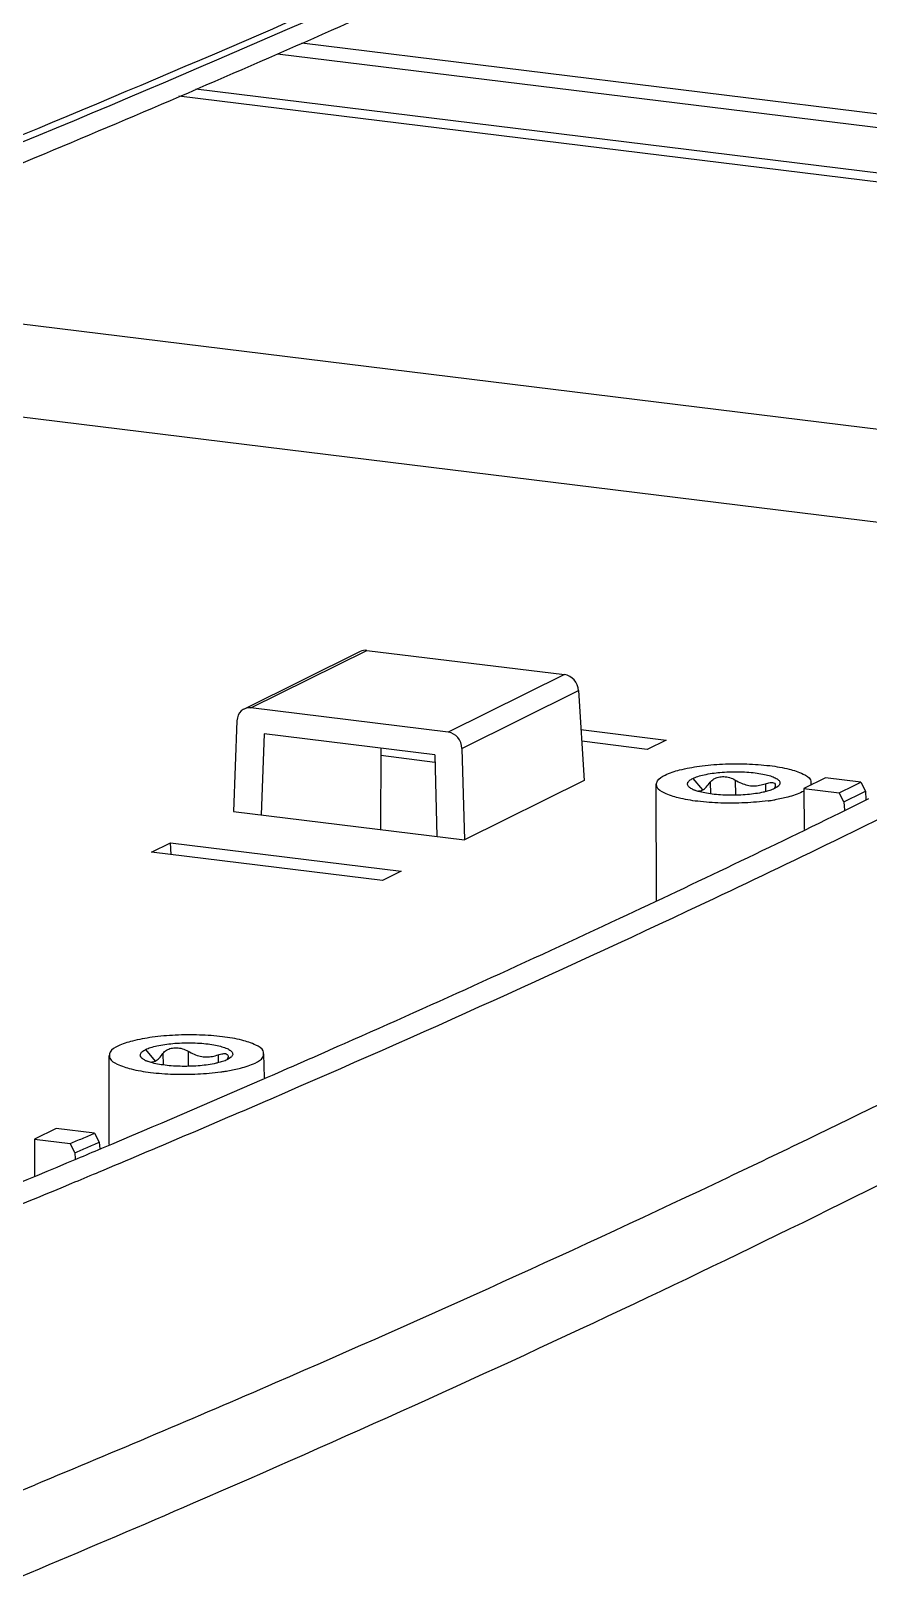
# Model space of a CAD drawing. Header units: millimetres. Extents: x -25 to 785, y -3301 to -3016.
# Drawn here: x 84.3 to 111.3, y -3164.8 to -3114.8 of the extents above; entities that cross this region are included whole.
import ezdxf

# ---------------------------------------------------------------- set-up
doc = ezdxf.new("R2010")
doc.units = ezdxf.units.MM

# ---------------------------------------------------------------- blocks, each defined once
blk = doc.blocks.new('*u2')
at = {"color": 7}
for p, q in [((73.794, 25.599), (27.889, 31.244)), ((27.108, 30.908), (75.074, 25.009)), ((64.821, 24.512), (23.929, 29.54)), ((24.476, 29.776), (65.657, 24.712)), ((8.695, 23.44), (63.545, 16.695)), ((-0.003, 21.504), (60.085, 14.115)), ((29.779, 11.613), (26.028, 9.754)), ((26.245, 9.79), (29.995, 11.648)), ((29.995, 11.648), (36.372, 10.864)), ((36.372, 10.864), (32.622, 9.006)), ((33.062, 8.481), (36.827, 10.347)), ((36.827, 10.347), (37.003, 7.442)), ((32.622, 9.006), (26.245, 9.79)), ((25.8, 9.374), (25.691, 6.443)), ((36.903, 9.091), (39.649, 8.753)), ((26.675, 8.957), (26.577, 6.334)), ((32.184, 8.279), (26.675, 8.957)), ((39.044, 8.453), (36.926, 8.714)), ((39.649, 8.753), (39.044, 8.453)), ((30.441, 8.494), (30.431, 5.861)), ((32.191, 8.033), (30.44, 8.249)), ((32.184, 8.279), (32.254, 5.636)), ((33.062, 8.481), (33.14, 5.527)), ((40.512, 7.513), (40.822, 7.141)), ((44.795, 7.534), (44.098, 7.189)), ((45.936, 7.394), (44.795, 7.534)), ((37.003, 7.442), (33.14, 5.527)), ((39.343, 3.57), (39.334, 7.324)), ((41.074, 7.389), (41.08, 7.021)), ((41.885, 7.462), (41.892, 6.972)), ((42.855, 7.343), (42.855, 7.086)), ((43.274, 7.267), (43.155, 7.188)), ((44.104, 7.107), (44.047, 7.078)), ((44.098, 7.189), (45.239, 7.049)), ((44.098, 7.189), (44.103, 5.86)), ((45.388, 6.754), (45.239, 7.049)), ((45.936, 7.394), (46.086, 7.1)), ((46.086, 7.1), (46.102, 6.823)), ((45.388, 6.754), (45.404, 6.487)), ((25.691, 6.443), (33.14, 5.527)), ((46.046, 5.97), (46.113, 6.003)), ((23.045, 5.132), (23.65, 5.432)), ((30.493, 4.216), (23.045, 5.132)), ((23.65, 5.432), (31.098, 4.516)), ((23.681, 5.054), (23.65, 5.432)), ((31.098, 4.516), (30.493, 4.216)), ((21.679, -4.307), (21.672, -1.428)), ((22.851, -1.238), (23.16, -1.61)), ((23.413, -1.362), (23.418, -1.731)), ((24.223, -1.289), (24.23, -1.779)), ((25.193, -1.408), (25.193, -1.665)), ((25.613, -1.484), (25.494, -1.563)), ((26.688, -2.152), (26.672, -1.371)), ((19.963, -3.784), (19.265, -4.13)), ((21.207, -3.938), (19.963, -3.784)), ((21.207, -3.938), (21.357, -4.232)), ((19.265, -4.13), (20.418, -4.272)), ((19.265, -4.13), (19.269, -5.328)), ((20.567, -4.566), (20.418, -4.272)), ((21.357, -4.232), (21.369, -4.441)), ((21.42, -4.433), (21.44, -4.424)), ((20.567, -4.566), (20.58, -4.78)), ((20.63, -4.765), (20.65, -4.757)), ((21.264, -5.223), (21.336, -5.193))]:
    blk.add_line(p, q, dxfattribs=at)
for centre, radius, start, end in [((40.881, 7.954), 0.875, 244.3919, 245.8991), ((40.96, 8.128), 1.066, 245.8886, 248.2994), ((42.778, 7.401), 0.42, 327.6855, 330.4885), ((-118.765, 338.922), 370.516, 296.29808, 296.4184), ((41.958, 13.996), 7.271, 277.7717, 278.2654), ((42.067, 13.262), 6.529, 278.2501, 279.7024), ((23.22, -0.798), 0.875, 244.3919, 245.8991), ((23.298, -0.623), 1.066, 245.8886, 248.2994), ((24.297, 5.245), 7.271, 277.7717, 278.2654), ((24.405, 4.511), 6.529, 278.2501, 279.7024), ((25.117, -1.35), 0.42, 327.6855, 330.4885), ((-178.473, 469.115), 514.008, 292.88787, 293.51553), ((-189.77, 495.873), 543.054, 292.21075, 292.79529), ((-196.813, 515.846), 564.864, 291.65407, 292.62326), ((-197.661, 507.787), 566.28, 291.68262, 292.52708)]:
    blk.add_arc(centre, radius, start, end, dxfattribs=at)
for centre, major_axis, ratio, start_param, end_param in [((30.008, 11.168), (-0.247, 0.435), 0.845325, -0.559637, -0.047516), ((36.385, 10.384), (-0.247, 0.435), 0.845325, -2.095527, -0.559637), ((26.243, 9.303), (-0.194, 0.461), 0.862995, -0.459356, 1.076534), ((32.62, 8.518), (-0.194, 0.461), 0.862995, -1.995245, -0.459356)]:
    blk.add_ellipse(centre, major_axis=major_axis, ratio=ratio, start_param=start_param, end_param=end_param, dxfattribs=at)
for points, start_tangent, end_tangent in [([(76.253, 56.596), (69.348, 52.329), (62.039, 48.103), (54.329, 43.92), (46.223, 39.783), (37.725, 35.693), (28.842, 31.655), (19.579, 27.669), (9.941, 23.738)], (-0.842403, -0.538848), (-0.929379, -0.369127)), ([(75.985, 57.039), (66.4, 51.283), (54.103, 44.571), (40.794, 37.976), (26.493, 31.51), (11.224, 25.183)], (-0.846581, -0.532259), (-0.929373, -0.369142)), ([(76.041, 56.939), (62.956, 49.165), (47.116, 40.832), (29.709, 32.691), (11.309, 24.974)], (-0.845268, -0.534342), (-0.929024, -0.370018)), ([(46.113, 6.003), (54.52, 10.24), (66.82, 16.955)], (0.898337, 0.439308), (0.867117, 0.498104)), ([(14.431, -20.068), (24.399, -15.874), (38.64, -9.432), (51.935, -2.846), (64.263, 3.879), (72.136, 8.56)], (0.925561, 0.378599), (0.851121, 0.524969)), ([(68.06, 8.489), (66.62, 7.656), (54.718, 1.139), (44.211, -4.138)], (-0.86404, -0.503423), (-0.900186, -0.435506)), ([(39.344, 7.323), (39.37, 7.432), (39.62, 7.623)], (0.016273, 0.999868), (0.896036, 0.443982)), ([(39.62, 7.623), (40.088, 7.787), (40.726, 7.909), (41.473, 7.976), (42.255, 7.982), (42.996, 7.926), (43.623, 7.814), (44.075, 7.656), (44.307, 7.469), (44.323, 7.381)], (0.896036, 0.443982), (-0.005647, -0.999984)), ([(40.376, 7.254), (40.373, 7.258), (40.351, 7.295), (40.343, 7.332), (40.349, 7.369), (40.369, 7.406), (40.403, 7.443), (40.512, 7.513)], (-0.651113, 0.758981), (0.896036, 0.443982)), ([(40.512, 7.513), (40.674, 7.577), (40.88, 7.632), (41.39, 7.709), (41.969, 7.73), (42.256, 7.719), (42.527, 7.694), (42.771, 7.656), (42.979, 7.606), (43.144, 7.546), (43.259, 7.479), (43.295, 7.443), (43.317, 7.407), (43.325, 7.369), (43.319, 7.332), (43.298, 7.295), (43.274, 7.267)], (0.896036, 0.443982), (-0.717557, -0.6965)), ([(41.074, 7.389), (41.19, 7.496), (41.339, 7.555), (41.512, 7.571), (41.701, 7.541), (41.885, 7.462)], (0.575765, 0.817616), (0.859904, -0.510455)), ([(42.941, 6.792), (42.195, 6.725), (41.413, 6.719), (40.672, 6.775), (40.045, 6.887), (39.593, 7.045), (39.36, 7.232), (39.344, 7.323)], (-0.990809, -0.135271), (0.016273, 0.999868)), ([(40.395, 7.234), (40.376, 7.254)], (-0.737331, 0.675532), (-0.651113, 0.758981)), ([(40.503, 7.165), (40.409, 7.222), (40.395, 7.234)], (-0.90151, 0.432757), (-0.737331, 0.675532)), ([(42.839, 7.081), (42.788, 7.069), (42.278, 6.993), (41.699, 6.971), (41.411, 6.982), (41.14, 7.007), (40.897, 7.045), (40.689, 7.096), (40.565, 7.138)], (-0.971856, -0.235576), (-0.928973, 0.370147)), ([(40.692, 7.11), (40.822, 7.141)], (0.999999, -0.001615), (0.896035, 0.443983)), ([(40.822, 7.141), (40.947, 7.235), (41.074, 7.389)], (0.896035, 0.443983), (0.575765, 0.817616)), ([(41.885, 7.462), (42.08, 7.362), (42.277, 7.297), (42.476, 7.274), (42.67, 7.292), (42.855, 7.343)], (0.859904, -0.510455), (0.943601, 0.331085)), ([(43.155, 7.188), (42.994, 7.124), (42.839, 7.081)], (-0.896036, -0.443982), (-0.971856, -0.235576)), ([(42.855, 7.343), (43.007, 7.38), (43.116, 7.374), (43.17, 7.329), (43.176, 7.297)], (0.943601, 0.331085), (-0.009584, -0.999954)), ([(43.168, 7.251), (43.143, 7.194)], (-0.296363, -0.955075), (-0.49163, -0.870804)), ([(44.047, 7.078), (43.58, 6.914), (43.167, 6.827)], (-0.896036, -0.443982), (-0.985644, -0.168838)), ([(43.176, 7.297), (43.168, 7.251)], (-0.009584, -0.999954), (-0.296363, -0.955075)), ([(44.323, 7.381), (44.307, 7.291)], (-0.005647, -0.999984), (-0.349347, -0.936993)), ([(45.239, 7.049), (45.588, 7.221), (45.936, 7.394)], (0.896471, 0.443102), (0.895598, 0.444865)), ([(26.615, -2.206), (29.275, -1.039), (38.159, 3), (45.501, 6.52)], (0.916932, 0.399043), (0.897463, 0.44109)), ([(45.501, 6.52), (46.199, 6.863)], (0.897463, 0.44109), (0.896605, 0.442832)), ([(21.336, -5.193), (26.899, -2.826), (41.206, 3.643), (45.347, 5.629)], (0.922336, 0.386389), (0.899253, 0.437429)), ([(45.347, 5.629), (46.046, 5.97)], (0.899253, 0.437429), (0.898417, 0.439143)), ([(26.661, -1.371), (26.646, -1.282), (26.413, -1.095), (25.961, -0.937), (25.334, -0.825), (24.593, -0.769), (23.811, -0.775), (23.064, -0.842), (22.426, -0.964), (21.959, -1.128)], (0.005647, 0.999984), (-0.896036, -0.443982)), ([(21.683, -1.428), (21.699, -1.519), (21.931, -1.706), (22.383, -1.864), (23.01, -1.976), (23.751, -2.032), (24.533, -2.026), (25.28, -1.959)], (-0.016273, -0.999868), (0.990809, 0.135271)), ([(21.959, -1.128), (21.708, -1.32), (21.683, -1.428)], (-0.896036, -0.443982), (-0.016273, -0.999868)), ([(22.715, -1.498), (22.711, -1.493), (22.689, -1.457), (22.681, -1.42), (22.687, -1.382), (22.708, -1.345), (22.742, -1.308), (22.851, -1.238)], (-0.651113, 0.758981), (0.896036, 0.443982)), ([(22.733, -1.517), (22.715, -1.498)], (-0.737331, 0.675532), (-0.651113, 0.758981)), ([(22.851, -1.238), (23.012, -1.174), (23.218, -1.119), (23.728, -1.043), (24.307, -1.021), (24.595, -1.032), (24.866, -1.057), (25.109, -1.095), (25.317, -1.146), (25.482, -1.205), (25.597, -1.273), (25.633, -1.308), (25.655, -1.345), (25.663, -1.382), (25.657, -1.419), (25.637, -1.456), (25.612, -1.484)], (0.896036, 0.443982), (-0.717557, -0.6965)), ([(23.16, -1.61), (23.285, -1.517), (23.413, -1.362)], (0.896035, 0.443983), (0.575765, 0.817616)), ([(23.413, -1.362), (23.529, -1.256), (23.677, -1.197), (23.851, -1.18), (24.039, -1.21), (24.223, -1.289)], (0.575765, 0.817616), (0.859904, -0.510455)), ([(24.223, -1.289), (24.418, -1.389), (24.616, -1.454), (24.814, -1.477), (25.008, -1.459), (25.193, -1.408)], (0.859904, -0.510455), (0.943601, 0.331085)), ([(25.193, -1.408), (25.346, -1.371), (25.455, -1.378), (25.508, -1.422), (25.515, -1.455)], (0.943601, 0.331085), (-0.009584, -0.999954)), ([(25.507, -1.5), (25.482, -1.557)], (-0.296363, -0.955075), (-0.49163, -0.870804)), ([(25.515, -1.455), (25.507, -1.5)], (-0.009584, -0.999954), (-0.296363, -0.955075)), ([(26.386, -1.673), (26.636, -1.482), (26.661, -1.371)], (0.896036, 0.443982), (0.005647, 0.999984)), ([(22.842, -1.587), (22.747, -1.529), (22.733, -1.517)], (-0.90151, 0.432757), (-0.737331, 0.675532)), ([(25.177, -1.67), (25.126, -1.682), (24.616, -1.759), (24.037, -1.78), (23.749, -1.769), (23.478, -1.744), (23.235, -1.706), (23.027, -1.656), (22.904, -1.614)], (-0.971856, -0.235576), (-0.928973, 0.370147)), ([(23.03, -1.641), (23.16, -1.61)], (0.999999, -0.001615), (0.896035, 0.443983)), ([(25.494, -1.563), (25.332, -1.627), (25.177, -1.67)], (-0.896036, -0.443982), (-0.971856, -0.235576)), ([(25.505, -1.925), (25.918, -1.837), (26.386, -1.673)], (0.985644, 0.168838), (0.896036, 0.443982)), ([(20.418, -4.272), (20.813, -4.105), (21.207, -3.938)], (0.921244, 0.388986), (0.920607, 0.390489)), ([(44.211, -4.138), (41.631, -5.375), (27.033, -12.001), (19.292, -15.285)], (-0.900186, -0.435506), (-0.923661, -0.38321)), ([(20.567, -4.566), (20.962, -4.399), (21.357, -4.232)], (0.921238, 0.388999), (0.920602, 0.390501)), ([(20.65, -4.757), (21.42, -4.433)], (0.921876, 0.387486), (0.921264, 0.388938)), ([(20.473, -5.554), (21.264, -5.223)], (0.923006, 0.384787), (0.922392, 0.386255))]:
    blk.add_spline(points, degree=3, dxfattribs=dict(at, start_tangent=start_tangent, end_tangent=end_tangent))
blk = doc.blocks.new('u5')
at = {"zscale": 0.8}
blk.add_blockref('*u2', (-89.832, 125.636), dxfattribs=at)

msp = doc.modelspace()

# ---------------------------------------------------------------- block references
msp.add_blockref('u5', (154.947, -3272.04))

doc.saveas('drawing.dxf')
